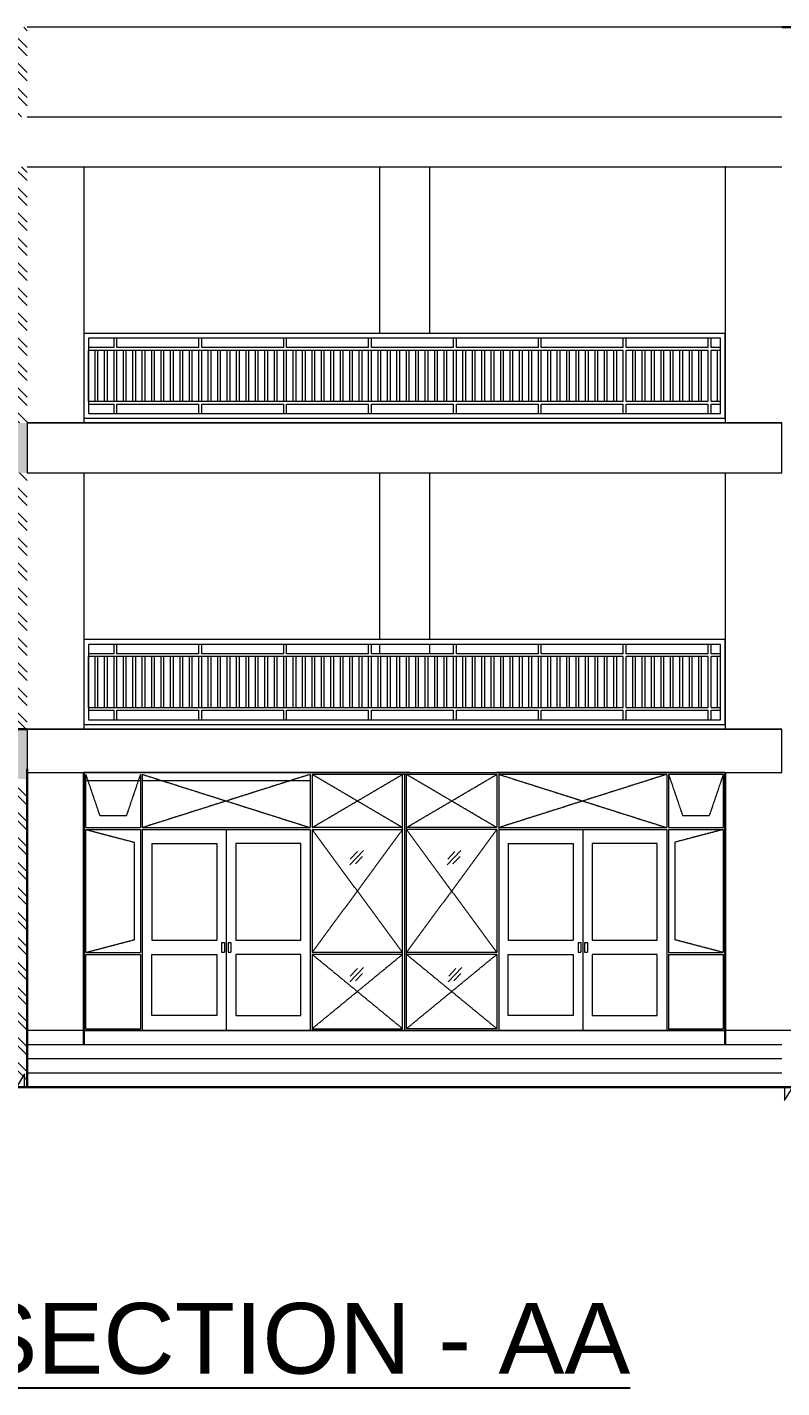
# Model space of a CAD drawing. Header units: metres. Extents: x 1545540 to 2027037, y 435419 to 693806.
# Drawn here: x 1982711 to 1990711, y 536100 to 550539 of the extents above; entities that cross this region are included whole.
import ezdxf

# ---------------------------------------------------------------- set-up
doc = ezdxf.new("R2010")
doc.units = ezdxf.units.M
doc.header["$LTSCALE"] = 1000
doc.linetypes.add('ACAD_ISO02W100', pattern=[15, 12, -3])
for name, color, linetype, lineweight in [('beam l', 10, 'Continuous', 20), ('chaja l', 7, 'Continuous', 15), ('coloum hatch', 254, 'Continuous', 9), ('elevation-2', 1, 'Continuous', 5), ('FLOOR FINISH', 10, 'Continuous', 15), ('Hatch', 8, 'Continuous', 13), ('Railing', 34, 'Continuous', 20), ('SLAB', 5, 'Continuous', 30), ('Stair', 2, 'Continuous', 15), ('Wall', 7, 'Continuous', 30), ('wall l', 7, 'Continuous', 20), ('Window n door', 150, 'Continuous', 15)]:
    doc.layers.add(name, color=color, linetype=linetype, lineweight=lineweight)
doc.layers.add('text', color=7, linetype='Continuous')
doc.styles.add('style1', font='')
doc.styles.get('style1').set_extended_font_data('Century Gothic')
pattern_1 = [(130, (5502745.68, 986566.48), (-215.178055, -18.8256405), [22.5, -247.5]), (185, (5502745.68, 986566.48), (41.6254, 225.65764), [18, -198]), (79.5486, (5502727.75, 986564.91), (-173.552814, 206.831863), [19.122057, -210.342634]), (133.8158, (5502745.68, 986626.48), (-320.172315, -49.655704), [33.75, -371.25]), (83.3644, (5502719, 986622.34), (-280.398812, 292.23536), [28.683086, -315.5139]), (188.8158, (5502745.68, 986626.48), (-280.398583, 292.23558), [27, -297]), (159, (5502715.68, 986611.48), (-179.072116, -120.785667), [22.5, -247.5]), (214, (5502715.68, 986611.48), (-72.9946, 217.545013), [18, -198]), (108.5486, (5502700.76, 986601.42), (-252.066789, 96.759149), [19.122057, -210.342634]), (142.5, (5502745.68, 986566.48), (-3.6479566, 99.8681561), [0, -195.6, 0, -201, 0, -198.75]), (172.5, (5502745.68, 986566.48), (-78.9208612, 118.3235135), [0, -114.6, 0, -191.1, 0, -75.75]), (212.5, (5502812.58, 986566.48), (-160.1467308, -6.7664615), [0, -75, 0, -234, 0, -310.5]), (222.5, (5502842.58, 986566.48), (-174.955851, 30.0314947), [0, -97.5, 0, -155.4, 0, -220.5])]

# ---------------------------------------------------------------- blocks, each defined once
blk = doc.blocks.new('gjghj')
at = {"layer": 'wall l', "ltscale": 0.05}
for p, q in [((5060.719, -64.222), (5060.719, -64.081)), ((5060.719, -64.081), (5060.804, -64.222)), ((5060.419, -64.222), (5060.719, -64.222)), ((5060.89, -64.364), (5060.804, -64.222)), ((5060.89, -64.222), (5061.19, -64.222)), ((5060.89, -64.222), (5060.89, -64.364))]:
    blk.add_line(p, q, dxfattribs=at)

msp = doc.modelspace()

# ---------------------------------------------------------------- hatches: boundary and pattern name
at = {"layer": 'Hatch', "ltscale": 0.05}
h = msp.add_hatch(dxfattribs=at)
h.set_pattern_fill('ANSI32', color=256, scale=500, style=0)
h.set_pattern_definition([(135, (6090142.38, 493024.45), (132.5825214, 132.5825214), []), (135, (6090054, 493024.45), (132.5825214, 132.5825214), [])])
h.paths.add_polyline_path([(1982711.1397, 549589.4065), (1982481.1397, 549589.4065), (1982481.1397, 550539.4065), (1982711.1397, 550539.4065)])
h.paths.add_polyline_path([(1982481.1397, 545809.685), (1982711.1397, 545809.685), (1982711.1397, 543089.9634), (1982481.1397, 543089.9634)])
h.paths.add_polyline_path([(1982481.1397, 542559.9634), (1982711.1397, 542559.9634), (1982711.1397, 539290.2418), (1982481.1397, 539290.2418)])
h.paths.add_polyline_path([(1982481.1397, 549059.4065), (1982711.1397, 549059.4065), (1982711.1397, 546339.685), (1982481.1397, 546339.685)])
h = msp.add_hatch(dxfattribs=at)
h.set_pattern_fill('AR-CONC', color=256, scale=30, style=0)
h.set_pattern_definition(pattern_1)
h.paths.add_polyline_path([(1966021.1397, 546339.685), (1982711.1397, 546339.685), (1982711.1397, 545809.685), (1982481.1397, 545809.685), (1982481.1397, 545839.9634), (1982481.1397, 545879.9634), (1982481.1397, 546189.685), (1978596.1397, 546189.685), (1978596.1397, 545809.685), (1978366.1397, 545809.685), (1978366.1397, 546189.685), (1974481.1397, 546189.685), (1974481.1397, 545809.685), (1974251.1397, 545809.685), (1974251.1397, 545839.9634), (1974251.1397, 545879.9634), (1974251.1397, 546189.685), (1970366.1397, 546189.685), (1970366.1397, 545809.685), (1970136.1397, 545809.685), (1970136.1397, 546189.685), (1966251.1397, 546189.685), (1966251.1397, 545809.685), (1966021.1397, 545809.685)])
h = msp.add_hatch(dxfattribs=at)
h.set_pattern_fill('AR-CONC', color=256, scale=30, style=0)
h.set_pattern_definition(pattern_1)
h.paths.add_polyline_path([(1966021.1397, 543089.9634), (1982711.1397, 543089.9634), (1982711.1397, 542559.9634), (1982481.1397, 542559.9634), (1982481.1397, 542590.2418), (1982481.1397, 542630.2418), (1982481.1397, 542939.9634), (1978596.1397, 542939.9634), (1978596.1397, 542559.9634), (1978366.1397, 542559.9634), (1978366.1397, 542939.9634), (1974481.1397, 542939.9634), (1974481.1397, 542559.9634), (1974251.1397, 542559.9634), (1974251.1397, 542590.2418), (1974251.1397, 542630.2418), (1974251.1397, 542939.9634), (1970366.1397, 542939.9634), (1970366.1397, 542559.9634), (1970136.1397, 542559.9634), (1970136.1397, 542939.9634), (1966251.1397, 542939.9634), (1966251.1397, 542559.9634), (1966021.1397, 542559.9634)])

# ---------------------------------------------------------------- linework, layer by layer
at = {"layer": 'beam l', "ltscale": 0.05}
for p, q in [((1982711.1397, 549589.4065), (1990711.1397, 549589.4065)), ((1982711.1397, 549059.4065), (1990710.5273, 549059.4119)), ((1982711.1397, 546339.685), (1990711.1397, 546339.685)), ((1982711.1397, 545809.685), (1990711.1397, 545809.685)), ((1982711.1397, 543089.9634), (1990711.1397, 543089.9634)), ((1982711.1397, 542629.9634), (1990711.1397, 542629.9634))]:
    msp.add_line(p, q, dxfattribs=at)
at = {"layer": 'chaja l', "ltscale": 0.05}
for points in [[(1990711.1397, 546339.685), (1982711.1397, 546339.685), (1982711.1397, 545809.685), (1990711.1397, 545809.685)], [(1990711.1397, 543089.9634), (1982711.1397, 543089.9634), (1982711.1397, 542629.9634), (1990711.1397, 542629.9634)]]:
    msp.add_lwpolyline(points, close=True, dxfattribs=at)
at = {"layer": 'coloum hatch', "ltscale": 0.05}
for p, q in [((1983311.1397, 549059.4065), (1983311.1397, 546339.9634)), ((1990111.1397, 549064.6565), (1990111.1397, 546339.9634)), ((1983311.1397, 545809.685), (1983311.1397, 543089.9634)), ((1990111.1397, 545809.685), (1990111.1397, 543089.9634))]:
    msp.add_line(p, q, dxfattribs=at)
at = {"layer": 'elevation-2', "ltscale": 0.05}
for p, q in [((1986446.1397, 549059.409), (1986446.1397, 547289.9634)), ((1986976.1397, 549059.4094), (1986976.1397, 547289.9634)), ((1986446.1397, 545809.685), (1986446.1397, 544039.9634)), ((1986976.1397, 545809.685), (1986976.1397, 544039.9634))]:
    msp.add_line(p, q, dxfattribs=at)
at = {"layer": 'FLOOR FINISH', "ltscale": 0.05}
msp.add_line((1998941.1397, 539890.2418), (1982711.1397, 539890.2418), dxfattribs=at)
at = {"layer": 'Railing', "ltscale": 0.05}
for p, q in [((1990061.1397, 547239.9634), (1983361.1397, 547239.9634)), ((1983361.1397, 547239.9634), (1983361.1397, 546439.9634)), ((1983631.1397, 547139.9634), (1983361.1397, 547139.9634)), ((1989031.1397, 547109.9634), (1983361.1397, 547109.9634)), ((1983361.1397, 546569.9634), (1983361.1397, 547109.9634)), ((1983431.1397, 546569.9634), (1983431.1397, 547109.9634)), ((1983461.1397, 546569.9634), (1983461.1397, 547109.9634)), ((1983531.1397, 546569.9634), (1983531.1397, 547109.9634)), ((1983561.1397, 546569.9634), (1983561.1397, 547109.9634)), ((1983631.1397, 547139.9634), (1983631.1397, 547239.9634)), ((1983631.1397, 546569.9634), (1983631.1397, 547109.9634)), ((1983661.1397, 547139.9634), (1983661.1397, 547239.9634)), ((1984531.1397, 547139.9634), (1983661.1397, 547139.9634)), ((1983661.1397, 546569.9634), (1983661.1397, 547109.9634)), ((1983731.1397, 546569.9634), (1983731.1397, 547109.9634)), ((1983761.1397, 546569.9634), (1983761.1397, 547109.9634)), ((1983831.1397, 546569.9634), (1983831.1397, 547109.9634)), ((1983861.1397, 546569.9634), (1983861.1397, 547109.9634)), ((1983931.1397, 546569.9634), (1983931.1397, 547109.9634)), ((1983961.1397, 546569.9634), (1983961.1397, 547109.9634)), ((1984031.1397, 546569.9634), (1984031.1397, 547109.9634)), ((1984061.1397, 546569.9634), (1984061.1397, 547109.9634)), ((1984131.1397, 546569.9634), (1984131.1397, 547109.9634)), ((1984161.1397, 546569.9634), (1984161.1397, 547109.9634)), ((1984231.1397, 546569.9634), (1984231.1397, 547109.9634)), ((1984261.1397, 546569.9634), (1984261.1397, 547109.9634)), ((1984331.1397, 546569.9634), (1984331.1397, 547109.9634)), ((1984361.1397, 546569.9634), (1984361.1397, 547109.9634)), ((1984431.1397, 546569.9634), (1984431.1397, 547109.9634)), ((1984461.1397, 546569.9634), (1984461.1397, 547109.9634)), ((1984531.1397, 547139.9634), (1984531.1397, 547239.9634)), ((1984531.1397, 546569.9634), (1984531.1397, 547109.9634)), ((1984561.1397, 547139.9634), (1984561.1397, 547239.9634)), ((1985431.1397, 547139.9634), (1984561.1397, 547139.9634)), ((1984561.1397, 546569.9634), (1984561.1397, 547109.9634)), ((1984631.1397, 546569.9634), (1984631.1397, 547109.9634)), ((1984661.1397, 546569.9634), (1984661.1397, 547109.9634)), ((1984731.1397, 546569.9634), (1984731.1397, 547109.9634)), ((1984761.1397, 546569.9634), (1984761.1397, 547109.9634)), ((1984831.1397, 546569.9634), (1984831.1397, 547109.9634)), ((1984861.1397, 546569.9634), (1984861.1397, 547109.9634)), ((1984931.1397, 546569.9634), (1984931.1397, 547109.9634)), ((1984961.1397, 546569.9634), (1984961.1397, 547109.9634)), ((1985031.1397, 546569.9634), (1985031.1397, 547109.9634)), ((1985061.1397, 546569.9634), (1985061.1397, 547109.9634)), ((1985131.1397, 546569.9634), (1985131.1397, 547109.9634)), ((1985161.1397, 546569.9634), (1985161.1397, 547109.9634)), ((1985231.1397, 546569.9634), (1985231.1397, 547109.9634)), ((1985261.1397, 546569.9634), (1985261.1397, 547109.9634)), ((1985331.1397, 546569.9634), (1985331.1397, 547109.9634)), ((1985361.1397, 546569.9634), (1985361.1397, 547109.9634)), ((1985431.1397, 547139.9634), (1985431.1397, 547239.9634)), ((1985431.1397, 546569.9634), (1985431.1397, 547109.9634)), ((1985461.1397, 547139.9634), (1985461.1397, 547239.9634)), ((1986331.1397, 547139.9634), (1985461.1397, 547139.9634)), ((1985461.1397, 546569.9634), (1985461.1397, 547109.9634)), ((1985531.1397, 546569.9634), (1985531.1397, 547109.9634)), ((1985561.1397, 546569.9634), (1985561.1397, 547109.9634)), ((1985631.1397, 546569.9634), (1985631.1397, 547109.9634)), ((1985661.1397, 546569.9634), (1985661.1397, 547109.9634)), ((1985731.1397, 546569.9634), (1985731.1397, 547109.9634)), ((1985761.1397, 546569.9634), (1985761.1397, 547109.9634)), ((1985831.1397, 546569.9634), (1985831.1397, 547109.9634)), ((1985861.1397, 546569.9634), (1985861.1397, 547109.9634)), ((1985931.1397, 546569.9634), (1985931.1397, 547109.9634)), ((1985961.1397, 546569.9634), (1985961.1397, 547109.9634)), ((1986031.1397, 546569.9634), (1986031.1397, 547109.9634)), ((1986061.1397, 546569.9634), (1986061.1397, 547109.9634)), ((1986131.1397, 546569.9634), (1986131.1397, 547109.9634)), ((1986161.1397, 546569.9634), (1986161.1397, 547109.9634)), ((1986231.1397, 546569.9634), (1986231.1397, 547109.9634)), ((1986261.1397, 546569.9634), (1986261.1397, 547109.9634)), ((1986331.1397, 547139.9634), (1986331.1397, 547239.9634)), ((1986331.1397, 546569.9634), (1986331.1397, 547109.9634)), ((1986361.1397, 547139.9634), (1986361.1397, 547239.9634)), ((1987231.1397, 547139.9634), (1986361.1397, 547139.9634)), ((1986361.1397, 546569.9634), (1986361.1397, 547109.9634)), ((1986431.1397, 546569.9634), (1986431.1397, 547109.9634)), ((1986461.1397, 546569.9634), (1986461.1397, 547109.9634)), ((1986531.1397, 546569.9634), (1986531.1397, 547109.9634)), ((1986561.1397, 546569.9634), (1986561.1397, 547109.9634)), ((1986631.1397, 546569.9634), (1986631.1397, 547109.9634)), ((1986661.1397, 546569.9634), (1986661.1397, 547109.9634)), ((1986731.1397, 546569.9634), (1986731.1397, 547109.9634)), ((1986761.1397, 546569.9634), (1986761.1397, 547109.9634)), ((1986831.1397, 546569.9634), (1986831.1397, 547109.9634)), ((1986861.1397, 546569.9634), (1986861.1397, 547109.9634)), ((1986931.1397, 546569.9634), (1986931.1397, 547109.9634)), ((1986961.1397, 546569.9634), (1986961.1397, 547109.9634)), ((1987031.1397, 546569.9634), (1987031.1397, 547109.9634)), ((1987061.1397, 546569.9634), (1987061.1397, 547109.9634)), ((1987131.1397, 546569.9634), (1987131.1397, 547109.9634)), ((1987161.1397, 546569.9634), (1987161.1397, 547109.9634)), ((1987231.1397, 547139.9634), (1987231.1397, 547239.9634)), ((1987231.1397, 546569.9634), (1987231.1397, 547109.9634)), ((1987261.1397, 547139.9634), (1987261.1397, 547239.9634)), ((1988131.1397, 547139.9634), (1987261.1397, 547139.9634)), ((1987261.1397, 546569.9634), (1987261.1397, 547109.9634)), ((1987331.1397, 546569.9634), (1987331.1397, 547109.9634)), ((1987361.1397, 546569.9634), (1987361.1397, 547109.9634)), ((1987431.1397, 546569.9634), (1987431.1397, 547109.9634)), ((1987461.1397, 546569.9634), (1987461.1397, 547109.9634)), ((1987531.1397, 546569.9634), (1987531.1397, 547109.9634)), ((1987561.1397, 546569.9634), (1987561.1397, 547109.9634)), ((1987631.1397, 546569.9634), (1987631.1397, 547109.9634)), ((1987661.1397, 546569.9634), (1987661.1397, 547109.9634)), ((1987731.1397, 546569.9634), (1987731.1397, 547109.9634)), ((1987761.1397, 546569.9634), (1987761.1397, 547109.9634)), ((1987831.1397, 546569.9634), (1987831.1397, 547109.9634)), ((1987861.1397, 546569.9634), (1987861.1397, 547109.9634)), ((1987931.1397, 546569.9634), (1987931.1397, 547109.9634)), ((1987961.1397, 546569.9634), (1987961.1397, 547109.9634)), ((1988031.1397, 546569.9634), (1988031.1397, 547109.9634)), ((1988061.1397, 546569.9634), (1988061.1397, 547109.9634)), ((1988131.1397, 547139.9634), (1988131.1397, 547239.9634)), ((1988131.1397, 546569.9634), (1988131.1397, 547109.9634)), ((1988161.1397, 547139.9634), (1988161.1397, 547239.9634)), ((1989031.1397, 547139.9634), (1988161.1397, 547139.9634)), ((1988161.1397, 546569.9634), (1988161.1397, 547109.9634)), ((1988231.1397, 546569.9634), (1988231.1397, 547109.9634)), ((1988261.1397, 546569.9634), (1988261.1397, 547109.9634)), ((1988331.1397, 546569.9634), (1988331.1397, 547109.9634)), ((1988361.1397, 546569.9634), (1988361.1397, 547109.9634)), ((1988431.1397, 546569.9634), (1988431.1397, 547109.9634)), ((1988461.1397, 546569.9634), (1988461.1397, 547109.9634)), ((1988531.1397, 546569.9634), (1988531.1397, 547109.9634)), ((1988561.1397, 546569.9634), (1988561.1397, 547109.9634)), ((1988631.1397, 546569.9634), (1988631.1397, 547109.9634)), ((1988661.1397, 546569.9634), (1988661.1397, 547109.9634)), ((1988731.1397, 546569.9634), (1988731.1397, 547109.9634)), ((1988761.1397, 546569.9634), (1988761.1397, 547109.9634)), ((1988831.1397, 546569.9634), (1988831.1397, 547109.9634)), ((1988861.1397, 546569.9634), (1988861.1397, 547109.9634)), ((1988931.1397, 546569.9634), (1988931.1397, 547109.9634)), ((1988961.1397, 546569.9634), (1988961.1397, 547109.9634)), ((1989031.1397, 547139.9634), (1989031.1397, 547239.9634)), ((1989031.1397, 546569.9634), (1989031.1397, 547109.9634)), ((1989061.1397, 547139.9634), (1989061.1397, 547239.9634)), ((1989931.1397, 547139.9634), (1989061.1397, 547139.9634)), ((1989931.1397, 547109.9634), (1989061.1397, 547109.9634)), ((1989061.1397, 546569.9634), (1989061.1397, 547109.9634)), ((1989131.1397, 546569.9634), (1989131.1397, 547109.9634)), ((1989161.1397, 546569.9634), (1989161.1397, 547109.9634)), ((1989231.1397, 546569.9634), (1989231.1397, 547109.9634)), ((1989261.1397, 546569.9634), (1989261.1397, 547109.9634)), ((1989331.1397, 546569.9634), (1989331.1397, 547109.9634)), ((1989361.1397, 546569.9634), (1989361.1397, 547109.9634)), ((1989431.1397, 546569.9634), (1989431.1397, 547109.9634)), ((1989461.1397, 546569.9634), (1989461.1397, 547109.9634)), ((1989531.1397, 546569.9634), (1989531.1397, 547109.9634)), ((1989561.1397, 546569.9634), (1989561.1397, 547109.9634)), ((1989631.1397, 546569.9634), (1989631.1397, 547109.9634)), ((1989661.1397, 546569.9634), (1989661.1397, 547109.9634)), ((1989731.1397, 546569.9634), (1989731.1397, 547109.9634)), ((1989761.1397, 546569.9634), (1989761.1397, 547109.9634)), ((1989831.1397, 546569.9634), (1989831.1397, 547109.9634)), ((1989861.1397, 546569.9634), (1989861.1397, 547109.9634)), ((1989931.1397, 547139.9634), (1989931.1397, 547239.9634)), ((1989931.1397, 546569.9634), (1989931.1397, 547109.9634)), ((1989961.1397, 547139.9634), (1989961.1397, 547239.9634)), ((1990061.1397, 547139.9634), (1989961.1397, 547139.9634)), ((1990061.1397, 547109.9634), (1989961.1397, 547109.9634)), ((1989961.1397, 546569.9634), (1989961.1397, 547109.9634)), ((1990031.1397, 546569.9634), (1990031.1397, 547109.9634)), ((1990061.1397, 546439.9634), (1990061.1397, 547239.9634)), ((1990061.1397, 546569.9634), (1990061.1397, 547109.9634)), ((1983361.1397, 546569.9634), (1989031.1397, 546569.9634)), ((1983361.1397, 546539.9634), (1983631.1397, 546539.9634)), ((1983631.1397, 546439.9634), (1983631.1397, 546539.9634)), ((1983661.1397, 546539.9634), (1984531.1397, 546539.9634)), ((1983661.1397, 546439.9634), (1983661.1397, 546539.9634)), ((1984531.1397, 546439.9634), (1984531.1397, 546539.9634)), ((1984561.1397, 546539.9634), (1985431.1397, 546539.9634)), ((1984561.1397, 546439.9634), (1984561.1397, 546539.9634)), ((1985431.1397, 546439.9634), (1985431.1397, 546539.9634)), ((1985461.1397, 546539.9634), (1986331.1397, 546539.9634)), ((1985461.1397, 546439.9634), (1985461.1397, 546539.9634)), ((1986331.1397, 546439.9634), (1986331.1397, 546539.9634)), ((1986361.1397, 546539.9634), (1987231.1397, 546539.9634)), ((1986361.1397, 546439.9634), (1986361.1397, 546539.9634)), ((1987231.1397, 546439.9634), (1987231.1397, 546539.9634)), ((1987261.1397, 546539.9634), (1988131.1397, 546539.9634)), ((1987261.1397, 546439.9634), (1987261.1397, 546539.9634)), ((1988131.1397, 546439.9634), (1988131.1397, 546539.9634)), ((1988161.1397, 546539.9634), (1989031.1397, 546539.9634)), ((1988161.1397, 546439.9634), (1988161.1397, 546539.9634)), ((1989031.1397, 546439.9634), (1989031.1397, 546539.9634)), ((1989061.1397, 546569.9634), (1989931.1397, 546569.9634)), ((1989061.1397, 546539.9634), (1989931.1397, 546539.9634)), ((1989061.1397, 546439.9634), (1989061.1397, 546539.9634)), ((1989931.1397, 546439.9634), (1989931.1397, 546539.9634)), ((1989961.1397, 546569.9634), (1990061.1397, 546569.9634)), ((1989961.1397, 546539.9634), (1990061.1397, 546539.9634)), ((1989961.1397, 546439.9634), (1989961.1397, 546539.9634)), ((1983361.1397, 546439.9634), (1990061.1397, 546439.9634)), ((1990061.1397, 543989.9634), (1983361.1397, 543989.9634)), ((1983361.1397, 543989.9634), (1983361.1397, 543189.9634)), ((1983631.1397, 543889.9634), (1983631.1397, 543989.9634)), ((1983661.1397, 543889.9634), (1983661.1397, 543989.9634)), ((1984531.1397, 543889.9634), (1984531.1397, 543989.9634)), ((1984561.1397, 543889.9634), (1984561.1397, 543989.9634)), ((1985431.1397, 543889.9634), (1985431.1397, 543989.9634)), ((1985461.1397, 543889.9634), (1985461.1397, 543989.9634)), ((1986331.1397, 543889.9634), (1986331.1397, 543989.9634)), ((1986361.1397, 543889.9634), (1986361.1397, 543989.9634)), ((1986446.1397, 543989.9634), (1986446.1397, 543889.9634)), ((1986976.1397, 543989.9634), (1986976.1397, 543889.9634)), ((1987231.1397, 543889.9634), (1987231.1397, 543989.9634)), ((1987261.1397, 543889.9634), (1987261.1397, 543989.9634)), ((1988131.1397, 543889.9634), (1988131.1397, 543989.9634)), ((1988161.1397, 543889.9634), (1988161.1397, 543989.9634)), ((1989031.1397, 543889.9634), (1989031.1397, 543989.9634)), ((1989061.1397, 543889.9634), (1989061.1397, 543989.9634)), ((1989931.1397, 543889.9634), (1989931.1397, 543989.9634)), ((1989961.1397, 543889.9634), (1989961.1397, 543989.9634)), ((1990061.1397, 543189.9634), (1990061.1397, 543989.9634)), ((1983631.1397, 543889.9634), (1983361.1397, 543889.9634)), ((1989031.1397, 543859.9634), (1983361.1397, 543859.9634)), ((1983361.1397, 543319.9634), (1983361.1397, 543859.9634)), ((1983431.1397, 543319.9634), (1983431.1397, 543859.9634)), ((1983461.1397, 543319.9634), (1983461.1397, 543859.9634)), ((1983531.1397, 543319.9634), (1983531.1397, 543859.9634)), ((1983561.1397, 543319.9634), (1983561.1397, 543859.9634)), ((1983631.1397, 543319.9634), (1983631.1397, 543859.9634)), ((1984531.1397, 543889.9634), (1983661.1397, 543889.9634)), ((1983661.1397, 543319.9634), (1983661.1397, 543859.9634)), ((1983731.1397, 543319.9634), (1983731.1397, 543859.9634)), ((1983761.1397, 543319.9634), (1983761.1397, 543859.9634)), ((1983831.1397, 543319.9634), (1983831.1397, 543859.9634)), ((1983861.1397, 543319.9634), (1983861.1397, 543859.9634)), ((1983931.1397, 543319.9634), (1983931.1397, 543859.9634)), ((1983961.1397, 543319.9634), (1983961.1397, 543859.9634)), ((1984031.1397, 543319.9634), (1984031.1397, 543859.9634)), ((1984061.1397, 543319.9634), (1984061.1397, 543859.9634)), ((1984131.1397, 543319.9634), (1984131.1397, 543859.9634)), ((1984161.1397, 543319.9634), (1984161.1397, 543859.9634)), ((1984231.1397, 543319.9634), (1984231.1397, 543859.9634)), ((1984261.1397, 543319.9634), (1984261.1397, 543859.9634)), ((1984331.1397, 543319.9634), (1984331.1397, 543859.9634)), ((1984361.1397, 543319.9634), (1984361.1397, 543859.9634)), ((1984431.1397, 543319.9634), (1984431.1397, 543859.9634)), ((1984461.1397, 543319.9634), (1984461.1397, 543859.9634)), ((1984531.1397, 543319.9634), (1984531.1397, 543859.9634)), ((1985431.1397, 543889.9634), (1984561.1397, 543889.9634)), ((1984561.1397, 543319.9634), (1984561.1397, 543859.9634)), ((1984631.1397, 543319.9634), (1984631.1397, 543859.9634)), ((1984661.1397, 543319.9634), (1984661.1397, 543859.9634)), ((1984731.1397, 543319.9634), (1984731.1397, 543859.9634)), ((1984761.1397, 543319.9634), (1984761.1397, 543859.9634)), ((1984831.1397, 543319.9634), (1984831.1397, 543859.9634)), ((1984861.1397, 543319.9634), (1984861.1397, 543859.9634)), ((1984931.1397, 543319.9634), (1984931.1397, 543859.9634)), ((1984961.1397, 543319.9634), (1984961.1397, 543859.9634)), ((1985031.1397, 543319.9634), (1985031.1397, 543859.9634)), ((1985061.1397, 543319.9634), (1985061.1397, 543859.9634)), ((1985131.1397, 543319.9634), (1985131.1397, 543859.9634)), ((1985161.1397, 543319.9634), (1985161.1397, 543859.9634)), ((1985231.1397, 543319.9634), (1985231.1397, 543859.9634)), ((1985261.1397, 543319.9634), (1985261.1397, 543859.9634)), ((1985331.1397, 543319.9634), (1985331.1397, 543859.9634)), ((1985361.1397, 543319.9634), (1985361.1397, 543859.9634)), ((1985431.1397, 543319.9634), (1985431.1397, 543859.9634)), ((1986331.1397, 543889.9634), (1985461.1397, 543889.9634)), ((1985461.1397, 543319.9634), (1985461.1397, 543859.9634)), ((1985531.1397, 543319.9634), (1985531.1397, 543859.9634)), ((1985561.1397, 543319.9634), (1985561.1397, 543859.9634)), ((1985631.1397, 543319.9634), (1985631.1397, 543859.9634)), ((1985661.1397, 543319.9634), (1985661.1397, 543859.9634)), ((1985731.1397, 543319.9634), (1985731.1397, 543859.9634)), ((1985761.1397, 543319.9634), (1985761.1397, 543859.9634)), ((1985831.1397, 543319.9634), (1985831.1397, 543859.9634)), ((1985861.1397, 543319.9634), (1985861.1397, 543859.9634)), ((1985931.1397, 543319.9634), (1985931.1397, 543859.9634)), ((1985961.1397, 543319.9634), (1985961.1397, 543859.9634)), ((1986031.1397, 543319.9634), (1986031.1397, 543859.9634)), ((1986061.1397, 543319.9634), (1986061.1397, 543859.9634)), ((1986131.1397, 543319.9634), (1986131.1397, 543859.9634)), ((1986161.1397, 543319.9634), (1986161.1397, 543859.9634)), ((1986231.1397, 543319.9634), (1986231.1397, 543859.9634)), ((1986261.1397, 543319.9634), (1986261.1397, 543859.9634)), ((1986331.1397, 543319.9634), (1986331.1397, 543859.9634)), ((1987231.1397, 543889.9634), (1986361.1397, 543889.9634)), ((1986361.1397, 543319.9634), (1986361.1397, 543859.9634)), ((1986431.1397, 543319.9634), (1986431.1397, 543859.9634)), ((1986461.1397, 543319.9634), (1986461.1397, 543859.9634)), ((1986531.1397, 543319.9634), (1986531.1397, 543859.9634)), ((1986561.1397, 543319.9634), (1986561.1397, 543859.9634)), ((1986631.1397, 543319.9634), (1986631.1397, 543859.9634)), ((1986661.1397, 543319.9634), (1986661.1397, 543859.9634)), ((1986731.1397, 543319.9634), (1986731.1397, 543859.9634)), ((1986761.1397, 543319.9634), (1986761.1397, 543859.9634)), ((1986831.1397, 543319.9634), (1986831.1397, 543859.9634)), ((1986861.1397, 543319.9634), (1986861.1397, 543859.9634)), ((1986931.1397, 543319.9634), (1986931.1397, 543859.9634)), ((1986961.1397, 543319.9634), (1986961.1397, 543859.9634)), ((1987031.1397, 543319.9634), (1987031.1397, 543859.9634)), ((1987061.1397, 543319.9634), (1987061.1397, 543859.9634)), ((1987131.1397, 543319.9634), (1987131.1397, 543859.9634)), ((1987161.1397, 543319.9634), (1987161.1397, 543859.9634)), ((1987231.1397, 543319.9634), (1987231.1397, 543859.9634)), ((1988131.1397, 543889.9634), (1987261.1397, 543889.9634)), ((1987261.1397, 543319.9634), (1987261.1397, 543859.9634)), ((1987331.1397, 543319.9634), (1987331.1397, 543859.9634)), ((1987361.1397, 543319.9634), (1987361.1397, 543859.9634)), ((1987431.1397, 543319.9634), (1987431.1397, 543859.9634)), ((1987461.1397, 543319.9634), (1987461.1397, 543859.9634)), ((1987531.1397, 543319.9634), (1987531.1397, 543859.9634)), ((1987561.1397, 543319.9634), (1987561.1397, 543859.9634)), ((1987631.1397, 543319.9634), (1987631.1397, 543859.9634)), ((1987661.1397, 543319.9634), (1987661.1397, 543859.9634)), ((1987731.1397, 543319.9634), (1987731.1397, 543859.9634)), ((1987761.1397, 543319.9634), (1987761.1397, 543859.9634)), ((1987831.1397, 543319.9634), (1987831.1397, 543859.9634)), ((1987861.1397, 543319.9634), (1987861.1397, 543859.9634)), ((1987931.1397, 543319.9634), (1987931.1397, 543859.9634)), ((1987961.1397, 543319.9634), (1987961.1397, 543859.9634)), ((1988031.1397, 543319.9634), (1988031.1397, 543859.9634)), ((1988061.1397, 543319.9634), (1988061.1397, 543859.9634)), ((1988131.1397, 543319.9634), (1988131.1397, 543859.9634)), ((1989031.1397, 543889.9634), (1988161.1397, 543889.9634)), ((1988161.1397, 543319.9634), (1988161.1397, 543859.9634)), ((1988231.1397, 543319.9634), (1988231.1397, 543859.9634)), ((1988261.1397, 543319.9634), (1988261.1397, 543859.9634)), ((1988331.1397, 543319.9634), (1988331.1397, 543859.9634)), ((1988361.1397, 543319.9634), (1988361.1397, 543859.9634)), ((1988431.1397, 543319.9634), (1988431.1397, 543859.9634)), ((1988461.1397, 543319.9634), (1988461.1397, 543859.9634)), ((1988531.1397, 543319.9634), (1988531.1397, 543859.9634)), ((1988561.1397, 543319.9634), (1988561.1397, 543859.9634)), ((1988631.1397, 543319.9634), (1988631.1397, 543859.9634)), ((1988661.1397, 543319.9634), (1988661.1397, 543859.9634)), ((1988731.1397, 543319.9634), (1988731.1397, 543859.9634)), ((1988761.1397, 543319.9634), (1988761.1397, 543859.9634)), ((1988831.1397, 543319.9634), (1988831.1397, 543859.9634)), ((1988861.1397, 543319.9634), (1988861.1397, 543859.9634)), ((1988931.1397, 543319.9634), (1988931.1397, 543859.9634)), ((1988961.1397, 543319.9634), (1988961.1397, 543859.9634)), ((1989031.1397, 543319.9634), (1989031.1397, 543859.9634)), ((1989931.1397, 543889.9634), (1989061.1397, 543889.9634)), ((1989931.1397, 543859.9634), (1989061.1397, 543859.9634)), ((1989061.1397, 543319.9634), (1989061.1397, 543859.9634)), ((1989131.1397, 543319.9634), (1989131.1397, 543859.9634)), ((1989161.1397, 543319.9634), (1989161.1397, 543859.9634)), ((1989231.1397, 543319.9634), (1989231.1397, 543859.9634)), ((1989261.1397, 543319.9634), (1989261.1397, 543859.9634)), ((1989331.1397, 543319.9634), (1989331.1397, 543859.9634)), ((1989361.1397, 543319.9634), (1989361.1397, 543859.9634)), ((1989431.1397, 543319.9634), (1989431.1397, 543859.9634)), ((1989461.1397, 543319.9634), (1989461.1397, 543859.9634)), ((1989531.1397, 543319.9634), (1989531.1397, 543859.9634)), ((1989561.1397, 543319.9634), (1989561.1397, 543859.9634)), ((1989631.1397, 543319.9634), (1989631.1397, 543859.9634)), ((1989661.1397, 543319.9634), (1989661.1397, 543859.9634)), ((1989731.1397, 543319.9634), (1989731.1397, 543859.9634)), ((1989761.1397, 543319.9634), (1989761.1397, 543859.9634)), ((1989831.1397, 543319.9634), (1989831.1397, 543859.9634)), ((1989861.1397, 543319.9634), (1989861.1397, 543859.9634)), ((1989931.1397, 543319.9634), (1989931.1397, 543859.9634)), ((1990061.1397, 543889.9634), (1989961.1397, 543889.9634)), ((1990061.1397, 543859.9634), (1989961.1397, 543859.9634)), ((1989961.1397, 543319.9634), (1989961.1397, 543859.9634)), ((1990031.1397, 543319.9634), (1990031.1397, 543859.9634)), ((1990061.1397, 543319.9634), (1990061.1397, 543859.9634)), ((1983361.1397, 543319.9634), (1989031.1397, 543319.9634)), ((1983361.1397, 543289.9634), (1983631.1397, 543289.9634)), ((1983631.1397, 543189.9634), (1983631.1397, 543289.9634)), ((1983661.1397, 543289.9634), (1984531.1397, 543289.9634)), ((1983661.1397, 543189.9634), (1983661.1397, 543289.9634)), ((1984531.1397, 543189.9634), (1984531.1397, 543289.9634)), ((1984561.1397, 543289.9634), (1985431.1397, 543289.9634)), ((1984561.1397, 543189.9634), (1984561.1397, 543289.9634)), ((1985431.1397, 543189.9634), (1985431.1397, 543289.9634)), ((1985461.1397, 543289.9634), (1986331.1397, 543289.9634)), ((1985461.1397, 543189.9634), (1985461.1397, 543289.9634)), ((1986331.1397, 543189.9634), (1986331.1397, 543289.9634)), ((1986361.1397, 543289.9634), (1987231.1397, 543289.9634)), ((1986361.1397, 543189.9634), (1986361.1397, 543289.9634)), ((1987231.1397, 543189.9634), (1987231.1397, 543289.9634)), ((1987261.1397, 543289.9634), (1988131.1397, 543289.9634)), ((1987261.1397, 543189.9634), (1987261.1397, 543289.9634)), ((1988131.1397, 543189.9634), (1988131.1397, 543289.9634)), ((1988161.1397, 543289.9634), (1989031.1397, 543289.9634)), ((1988161.1397, 543189.9634), (1988161.1397, 543289.9634)), ((1989031.1397, 543189.9634), (1989031.1397, 543289.9634)), ((1989061.1397, 543319.9634), (1989931.1397, 543319.9634)), ((1989061.1397, 543289.9634), (1989931.1397, 543289.9634)), ((1989061.1397, 543189.9634), (1989061.1397, 543289.9634)), ((1989931.1397, 543189.9634), (1989931.1397, 543289.9634)), ((1989961.1397, 543319.9634), (1990061.1397, 543319.9634)), ((1989961.1397, 543289.9634), (1990061.1397, 543289.9634)), ((1989961.1397, 543189.9634), (1989961.1397, 543289.9634)), ((1983361.1397, 543189.9634), (1990061.1397, 543189.9634))]:
    msp.add_line(p, q, dxfattribs=at)
for points in [[(1990111.1397, 547289.9634), (1983311.1397, 547289.9634), (1983311.1397, 546389.9634), (1990111.1397, 546389.9634)], [(1990111.1397, 544039.9634), (1983311.1397, 544039.9634), (1983311.1397, 543139.9634), (1990111.1397, 543139.9634)]]:
    msp.add_lwpolyline(points, close=True, dxfattribs=at)
at = {"layer": 'SLAB', "ltscale": 0.05}
msp.add_line((1982711.1397, 543089.9634), (1966021.1397, 543089.9634), dxfattribs=at)
at = {"layer": 'Stair', "ltscale": 0.05}
for p, q in [((1987983.6397, 539889.9634), (1985368.6397, 539889.9634)), ((1990711.1397, 539739.9634), (1982711.1397, 539739.9634)), ((1990711.1397, 539589.9634), (1982711.1397, 539589.9634)), ((1990711.1397, 539439.9634), (1982711.1397, 539439.9634))]:
    msp.add_line(p, q, dxfattribs=at)
at = {"layer": 'Wall', "ltscale": 0.05}
for p, q in [((1998941.1397, 550539.4065), (1990711.1397, 550539.4065)), ((1982711.1397, 539290.2418), (1982711.1397, 542670.2418)), ((1983311.205, 542629.9634), (1983311.205, 539739.9634)), ((1990111.2049, 542629.9634), (1990111.2049, 539739.9634)), ((1991005.6836, 539290.2418), (1982481.1397, 539290.2418))]:
    msp.add_line(p, q, dxfattribs=at)
at = {"layer": 'wall l', "ltscale": 0.05}
msp.add_line((1990711.1397, 550539.4065), (1982711.1397, 550539.4065), dxfattribs=at)
at = {"layer": 'Window n door', "ltscale": 0.05}
for p, q in [((1986763.705, 542629.9634), (1983311.205, 542629.9634)), ((1983311.205, 539890.2418), (1983311.205, 542629.9634)), ((1986763.705, 542629.9634), (1987691.0745, 542629.9634)), ((1990111.2049, 542629.9634), (1987691.0745, 542629.9634)), ((1987711.0745, 542629.9634), (1987711.0745, 539890.2418)), ((1990111.2049, 542629.9634), (1990111.2049, 539890.2418)), ((1983331.205, 542044.9634), (1983331.205, 542609.9634)), ((1983911.205, 542539.9634), (1983331.205, 542539.9634)), ((1983911.205, 542609.9634), (1983911.205, 542044.9634)), ((1983931.205, 542609.9634), (1983931.205, 542044.9634)), ((1985711.205, 542539.9634), (1983931.205, 542539.9634)), ((1985711.205, 542609.9634), (1985711.205, 542044.9634)), ((1985731.205, 542609.9634), (1985731.205, 542044.9634)), ((1987691.0745, 542609.9634), (1985731.205, 542609.9634)), ((1986691.1397, 539910.2418), (1986691.1397, 542609.9634)), ((1986711.1397, 542609.9634), (1986711.1397, 539890.2418)), ((1986731.1397, 539910.2418), (1986731.1397, 542609.9634)), ((1987691.0745, 542609.9634), (1987691.0745, 542044.9634)), ((1987711.0745, 542609.9634), (1987711.0745, 542044.9634)), ((1989491.0745, 542609.9634), (1987711.0745, 542609.9634)), ((1989491.0745, 542609.9634), (1989491.0745, 542044.9634)), ((1989511.0745, 542609.9634), (1989511.0745, 542044.9634)), ((1990091.2049, 542609.9634), (1989511.0745, 542609.9634)), ((1990091.2049, 542609.9634), (1990091.2049, 542044.9634)), ((1983331.205, 542044.9634), (1983911.205, 542044.9634)), ((1983331.205, 542024.9634), (1983911.205, 542024.9634)), ((1983331.205, 540719.9634), (1983331.205, 542024.9634)), ((1983911.205, 542024.9634), (1983911.205, 540719.9634)), ((1983931.205, 542044.9634), (1985711.205, 542044.9634)), ((1983931.205, 542024.9634), (1985711.205, 542024.9634)), ((1983931.205, 542024.9634), (1983931.205, 539890.2418)), ((1984821.205, 542024.9634), (1984821.205, 539890.2418)), ((1985711.205, 542024.9634), (1985711.205, 539890.2418)), ((1986691.1397, 542044.9634), (1985731.205, 542044.9634)), ((1985731.205, 542024.9634), (1986691.1397, 542024.9634)), ((1985731.205, 542024.9634), (1985731.205, 540719.9634)), ((1987691.0745, 542044.9634), (1986731.1397, 542044.9634)), ((1987691.0745, 542024.9634), (1986731.1397, 542024.9634)), ((1987691.0745, 542024.9634), (1987691.0745, 540719.9634)), ((1987711.0745, 542044.9634), (1989491.0745, 542044.9634)), ((1987711.0745, 542024.9634), (1989491.0745, 542024.9634)), ((1988601.0745, 542024.9634), (1988601.0745, 539890.2418)), ((1989491.0745, 542024.9634), (1989491.0745, 539890.2418)), ((1989511.0745, 542044.9634), (1990091.2049, 542044.9634)), ((1989511.0745, 542024.9634), (1990091.2049, 542024.9634)), ((1989511.0745, 542024.9634), (1989511.0745, 540719.9634)), ((1990091.2049, 542024.9634), (1990091.2049, 540719.9634)), ((1984031.205, 541874.9634), (1984721.205, 541874.9634)), ((1984721.205, 541874.9634), (1984721.205, 540849.9634)), ((1984921.205, 541874.9634), (1984921.205, 540849.9634)), ((1986129.8292, 541649.1575), (1986274.806, 541802.0431)), ((1986136.6804, 541710.1549), (1986212.8482, 541790.4779)), ((1987162.9722, 541649.1575), (1987307.949, 541802.0431)), ((1987169.8233, 541710.1549), (1987245.9912, 541790.4779)), ((1987811.0745, 541874.9634), (1988501.0745, 541874.9634)), ((1988501.0745, 541874.9634), (1988501.0745, 540849.9634)), ((1988701.0745, 541874.9634), (1988701.0745, 540849.9634)), ((1986190.3771, 541659.2359), (1986266.545, 541739.5588)), ((1987223.5201, 541659.2359), (1987299.6879, 541739.5588)), ((1984771.205, 540824.9634), (1984771.205, 540724.9634)), ((1984801.205, 540824.9634), (1984801.205, 540724.9634)), ((1984841.205, 540824.9634), (1984841.205, 540724.9634)), ((1984871.205, 540824.9634), (1984871.205, 540724.9634)), ((1988551.0745, 540824.9634), (1988551.0745, 540724.9634)), ((1988581.0745, 540824.9634), (1988581.0745, 540724.9634)), ((1988621.0745, 540824.9634), (1988621.0745, 540724.9634)), ((1988651.0745, 540824.9634), (1988651.0745, 540724.9634)), ((1983331.205, 540719.9634), (1983911.205, 540719.9634)), ((1983331.205, 539910.2418), (1983331.205, 540699.9634)), ((1983331.205, 540699.9634), (1983911.205, 540699.9634)), ((1983911.205, 540699.9634), (1983911.205, 539910.2418)), ((1984721.205, 540699.9634), (1984721.205, 540049.9634)), ((1984921.205, 540699.9634), (1984921.205, 540049.9634)), ((1986691.1397, 540719.9634), (1985731.205, 540719.9634)), ((1985731.205, 540699.9634), (1985731.205, 539910.2418)), ((1986691.1397, 540699.9634), (1985731.205, 540699.9634)), ((1987691.0745, 540719.9634), (1986731.1397, 540719.9634)), ((1987691.0745, 540699.9634), (1986731.1397, 540699.9634)), ((1987691.0745, 540699.9634), (1987691.0745, 539910.2418)), ((1988501.0745, 540699.9634), (1988501.0745, 540049.9634)), ((1988701.0745, 540699.9634), (1988701.0745, 540049.9634)), ((1989511.0745, 540719.9634), (1990091.2049, 540719.9634)), ((1989511.0745, 540699.9634), (1989511.0745, 539910.2418)), ((1989511.0745, 540699.9634), (1990091.2049, 540699.9634)), ((1990091.2049, 540699.9634), (1990091.2049, 539910.2418)), ((1986129.8292, 540408.0738), (1986274.806, 540560.9593)), ((1986136.6804, 540469.0712), (1986212.8482, 540549.3942)), ((1986190.3771, 540418.1522), (1986266.545, 540498.4751)), ((1987172.5923, 540408.0738), (1987317.5691, 540560.9593)), ((1987179.4434, 540469.0712), (1987255.6113, 540549.3942)), ((1987233.1402, 540418.1522), (1987309.308, 540498.4751)), ((1983311.205, 539890.2418), (1987711.0745, 539890.2418)), ((1983331.205, 539910.2418), (1983911.205, 539910.2418)), ((1985731.205, 539910.2418), (1986691.1397, 539910.2418)), ((1987691.0745, 539910.2418), (1986731.1397, 539910.2418)), ((1987711.0745, 539890.2418), (1990111.2049, 539890.2418)), ((1989511.0745, 539910.2418), (1990091.2049, 539910.2418))]:
    msp.add_line(p, q, dxfattribs=at)
at = {"layer": 'Window n door', "linetype": 'ACAD_ISO02W100', "ltscale": 0.0004}
for p, q in [((1983331.205, 542609.9634), (1983479.4264, 542174.1869)), ((1983911.205, 542609.9634), (1983762.9835, 542174.1869)), ((1983931.205, 542609.9634), (1985711.205, 542044.9634)), ((1985711.205, 542609.9634), (1983931.205, 542044.9634)), ((1986691.1397, 542044.9634), (1985731.205, 542609.9634)), ((1985731.205, 542044.9634), (1986691.1397, 542609.9634)), ((1987691.0745, 542044.9634), (1986731.1397, 542609.9634)), ((1986731.1397, 542044.9634), (1987691.0745, 542609.9634)), ((1987711.0745, 542609.9634), (1989491.0745, 542044.9634)), ((1989491.0745, 542609.9634), (1987711.0745, 542044.9634)), ((1989511.205, 542609.9634), (1989659.4264, 542174.1869)), ((1990091.2049, 542609.9634), (1989942.9835, 542174.1869)), ((1983479.4264, 542174.1869), (1983762.9835, 542174.1869)), ((1989659.4264, 542174.1869), (1989942.9835, 542174.1869)), ((1983331.205, 542024.9634), (1983845.1781, 541889.9742)), ((1986691.1397, 542024.9634), (1985731.205, 540719.9634)), ((1986691.1397, 540719.9634), (1985731.205, 542024.9634)), ((1987691.0745, 542024.9634), (1986731.1397, 540719.9634)), ((1987691.0745, 540719.9634), (1986731.1397, 542024.9634)), ((1990091.0745, 542024.9634), (1989577.1013, 541889.9742)), ((1983845.1781, 541889.9742), (1983845.1781, 540854.9526)), ((1989577.1013, 541889.9742), (1989577.1013, 540854.9526)), ((1983331.205, 540719.9634), (1983845.1781, 540854.9526)), ((1990091.0745, 540719.9634), (1989577.1013, 540854.9526)), ((1986691.1397, 540699.9634), (1985731.205, 539910.2418)), ((1986691.1397, 539910.2418), (1985731.205, 540699.9634)), ((1987691.0745, 540699.9634), (1986731.1397, 539910.2418)), ((1987691.0745, 539910.2418), (1986731.1397, 540699.9634))]:
    msp.add_line(p, q, dxfattribs=at)
at = {"layer": 'Window n door', "ltscale": 0.05}
for points in [[(1984031.205, 541874.9634), (1984031.205, 540849.9634), (1984721.205, 540849.9634)], [(1984921.205, 540849.9634), (1985611.205, 540849.9634), (1985611.205, 541874.9634), (1984921.205, 541874.9634)], [(1987811.0745, 541874.9634), (1987811.0745, 540849.9634), (1988501.0745, 540849.9634)], [(1988701.0745, 540849.9634), (1989391.0745, 540849.9634), (1989391.0745, 541874.9634), (1988701.0745, 541874.9634)], [(1984771.205, 540824.9634), (1984801.205, 540824.9634)], [(1984841.205, 540824.9634), (1984871.205, 540824.9634)], [(1988551.0745, 540824.9634), (1988581.0745, 540824.9634)], [(1988621.0745, 540824.9634), (1988651.0745, 540824.9634)], [(1984721.205, 540049.9634), (1984031.205, 540049.9634), (1984031.205, 540699.9634), (1984721.205, 540699.9634)], [(1984771.205, 540724.9634), (1984801.205, 540724.9634)], [(1984841.205, 540724.9634), (1984871.205, 540724.9634)], [(1984921.205, 540049.9634), (1985611.205, 540049.9634), (1985611.205, 540699.9634), (1984921.205, 540699.9634)], [(1988501.0745, 540049.9634), (1987811.0745, 540049.9634), (1987811.0745, 540699.9634), (1988501.0745, 540699.9634)], [(1988551.0745, 540724.9634), (1988581.0745, 540724.9634)], [(1988621.0745, 540724.9634), (1988651.0745, 540724.9634)], [(1988701.0745, 540049.9634), (1989391.0745, 540049.9634), (1989391.0745, 540699.9634), (1988701.0745, 540699.9634)]]:
    msp.add_lwpolyline(points, dxfattribs=at)

# ---------------------------------------------------------------- block references
at = {"layer": 'Wall', "xscale": -999.9999998279076, "yscale": 999.9999998279076, "zscale": 999.9999998279076}
for p in [(7043401.0153, 603512.6414), (7051631.0153, 603512.6414)]:
    msp.add_blockref('gjghj', p, dxfattribs=at)

# ---------------------------------------------------------------- texts
at = {"layer": 'text', "insert": (1982119.9703, 537000.1072), "char_height": 750, "width": 26669.839272, "attachment_point": 1, "style": 'style1'}
msp.add_mtext('{\\fArial|b0|i0|c0|p34;\\LSECTION - AA}', dxfattribs=at)

doc.saveas('drawing.dxf')
